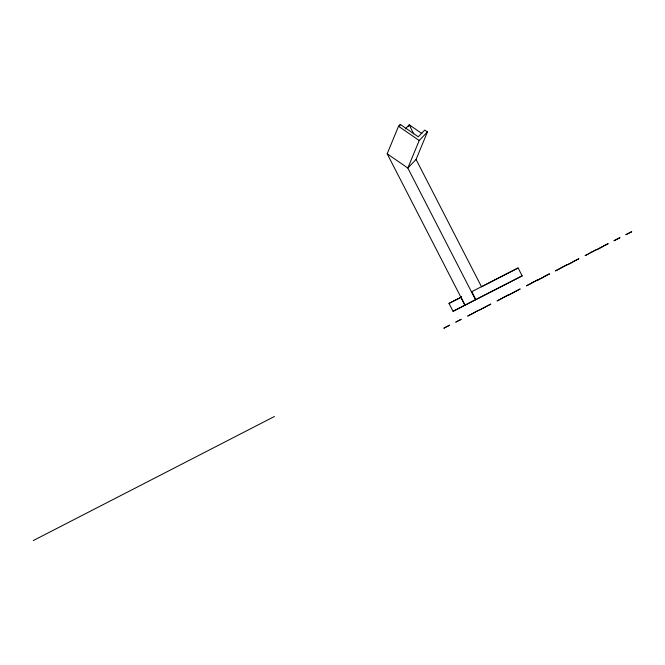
<?xml version="1.0" encoding="UTF-8"?>
<svg xmlns="http://www.w3.org/2000/svg" width="665" height="665" viewBox="0 0 665 665"><rect width="100%" height="100%" fill="white"/><g stroke="black" fill="none" stroke-linecap="round" stroke-linejoin="round"><path stroke-width="1" d="M522.158 275.875L475.841 299.582L471.776 291.677L518.101 267.97L522.158 275.875L453.065 311.311L449 303.406L460.928 297.272L464.985 305.168L387.18 153.79L398.535 126.259L400.305 124.422L418.268 136.807L424.744 130.066L427.437 131.919L416.074 159.459L407.836 168.046L475.525 299.749M399.524 126.308L400.305 124.422M427.437 131.919L419.199 140.506L407.836 168.046L387.18 153.79M408.293 126.641L409.258 124.829L421.893 133.54M405.334 128.91L409.258 124.829L413.721 133.898M455.575 322.217L461.261 319.3M531.842 282.883L534.519 281.495M526.323 285.875L531.95 282.974M602.29 246.682L605.183 245.194M597.253 249.433L602.407 246.782M614.061 240.705L619.306 238.012M485.076 307.022L479.407 310.098M473.031 313.315L470.446 314.636M496.979 300.979L505.383 296.499M514.419 291.918L511.767 293.44M558.617 269.25L567.104 264.728L566.555 265.011M449.299 325.376L449.731 325.152L447.329 326.382M467.636 316.083L472.449 313.614M490.413 304.287L490.845 304.063L484.486 307.488M478.842 310.173L476.256 311.494M519.756 289.184L520.188 288.959L517.57 290.297M537.328 280.056L537.761 279.84L532.607 282.492M544.003 276.698L543.604 276.898L548.849 274.204M502.732 297.862L502.058 298.369M508.75 294.994L513.704 292.45M513.945 292.326L519.373 289.383M531.526 283.199L532.075 282.758M538.226 279.815L537.81 280.031L543.047 277.347M555.799 270.688L555.391 270.904L561.135 267.953M578.442 258.968L578.874 258.751L573.579 261.47M585.109 255.609C586.314 255.102 595.225 250.082 595.898 249.907M567.569 264.712C566.671 265.177 573.538 261.636 572.632 262.11M596.912 249.599L596.497 249.816L599.373 248.336M602.723 246.457L599.514 248.269M619.556 237.879L619.98 237.663L617.162 239.101M444.203 328.003L443.813 328.202L449.058 325.509M473.123 313.257L478.26 310.472M460.82 319.524L459.033 320.447M490.163 304.42L488.584 305.235M497.503 300.705L499.573 299.632M507.869 295.227L508.401 294.952L505.525 296.432M537.087 280.189L535.084 281.22M484.361 307.554L482.773 308.377M501.934 298.435L499.723 299.574M526.846 285.601L528.708 284.637M531.277 283.332L529.274 284.362M566.43 265.077L564.427 266.116M578.193 259.101L572.964 261.777L573.346 261.594M595.774 249.974L593.978 250.896M548.982 274.138L549.531 273.855L546.705 275.293M589.963 253.116L588.168 254.038M543.172 277.28L543.721 276.997L540.894 278.435M631.201 231.96L631.733 231.686L629.073 233.058M481.518 286.798L518.101 267.97M453.065 311.311L475.841 299.582M593.138 251.328L591.16 252.343M475.766 311.76L473.788 312.774M546.214 275.559L544.111 276.64M587.328 254.471L585.35 255.485M616.671 239.367L614.826 240.314M469.956 314.894L467.977 315.917M540.404 278.702L538.426 279.716M605.325 245.136L608.217 243.639L603.064 246.291M628.5 233.34L625.84 234.712L630.977 232.068M33.25 540.579L274.446 416.49M460.928 297.272L461.552 296.947M503.264 297.596L507.786 295.26M444.577 327.812L446.207 326.972M515.034 291.611L516.663 290.78M563.587 266.549L561.692 267.513M479.881 309.857L481.51 309.026M509.224 294.753L510.853 293.913M557.777 269.691L556.007 270.597M457.977 320.987L456.207 321.893M487.32 305.883L485.55 306.789M614.568 240.447L614.094 240.68M567.769 264.612L572.432 262.209M449 303.406L461.552 297.022M398.535 126.259L419.199 140.506M416.074 159.459L481.477 286.715"/></g></svg>
